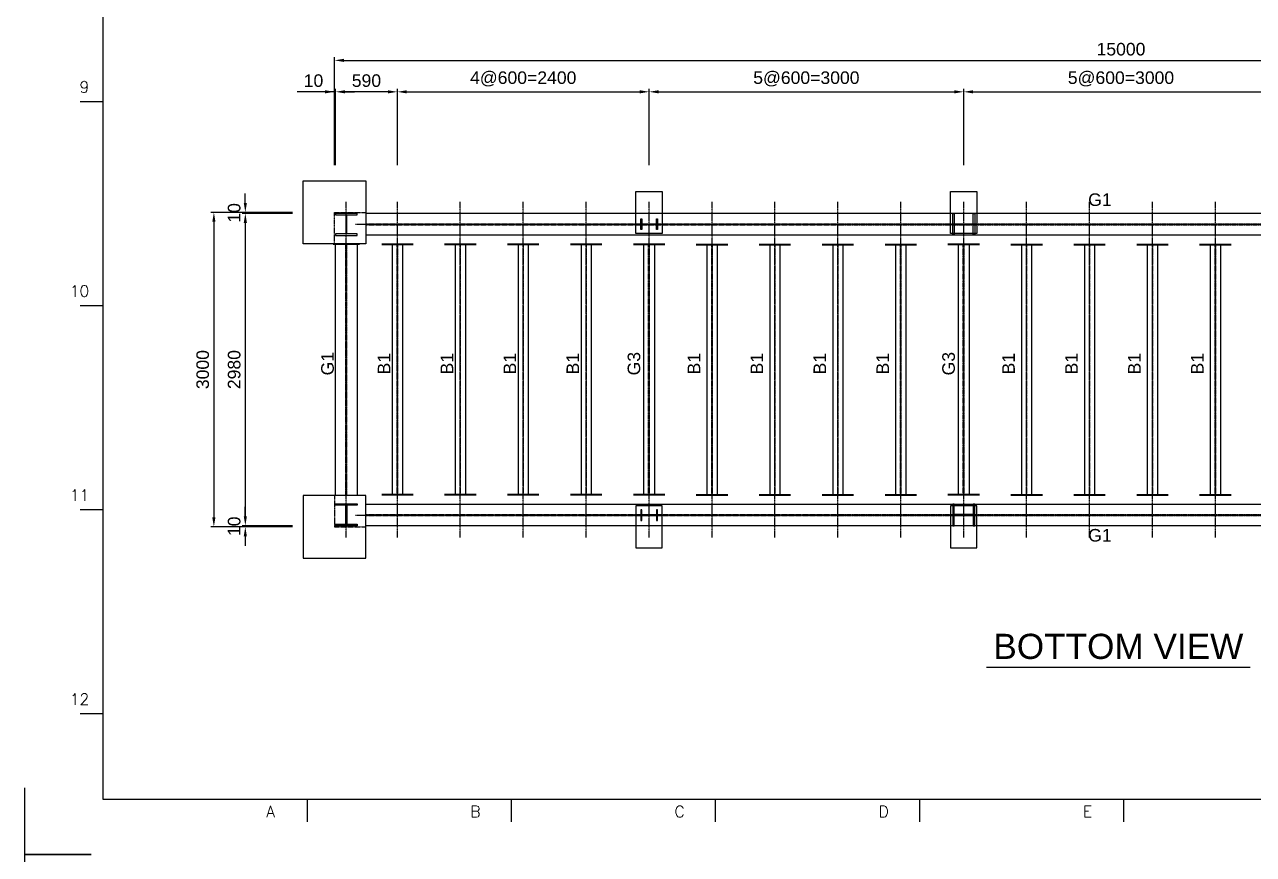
# Model space of a CAD drawing. Header units: millimetres. Extents: x 376548 to 485787, y -156716 to -17718.
# Drawn here: x 386840 to 398558, y -42948 to -35031 of the extents above; entities that cross this region are included whole.
import ezdxf
from ezdxf.enums import TextEntityAlignment as Align

# ---------------------------------------------------------------- set-up
doc = ezdxf.new("R2010")
doc.units = ezdxf.units.MM
doc.header["$LTSCALE"] = 2
doc.linetypes.add('CENTER', pattern=[2, 1.25, -0.25, 0.25, -0.25])
doc.linetypes.add('HIDDEN', pattern=[0.375, 0.25, -0.125])
doc.layers.get('Defpoints').update_dxf_attribs({"color": 250})
for name, color, linetype in [('C_CEN', 1, 'CENTER'), ('C_DIM', 7, 'Continuous'), ('C_GIRDER', 2, 'Continuous'), ('C_TEXT_01', 2, 'Continuous'), ('TAN-TIT', 30, 'Continuous'), ('TITLE', 7, 'Continuous')]:
    doc.layers.add(name, color=color, linetype=linetype)
doc.layers.add('C_STEEL', color=2, linetype='Continuous', lineweight=30)
doc.styles.add('Arial', font='arial.ttf')
doc.styles.add('COM', font='COMPLEX', dxfattribs={"height": 5})
doc.dimstyles.new('일반도면_0030', dxfattribs={"dimtxt": 120, "dimasz": 90, "dimexe": 30, "dimexo": 150, "dimgap": 45, "dimtad": 1, "dimdec": 0, "dimzin": 0, "dimdsep": 46, "dimtxsty": 'Arial', "dimcen": -150, "dimclrd": 7, "dimclre": 7, "dimclrt": 2, "dimadec": 8, "dimazin": 0, "dimtfac": 1, "dimtdec": 0, "dimtix": 1, "dimtmove": 2, "dimatfit": 3, "dimfxl": 1, "dimtolj": 1, "dimtzin": 0, "dimarcsym": 0})

# ---------------------------------------------------------------- blocks, each defined once
blk = doc.blocks.new('BORDER')
at = {"layer": 'TAN-TIT', "linetype": 'Continuous'}
for p, q in [((424.1, 16820), (0, 16820)), ((0, 16820), (0, 16395.9)), ((0, 424.1), (0, 0)), ((0, 0), (424.1, 0))]:
    blk.add_line(p, q, dxfattribs=at)
at = {"layer": 'TAN-TIT'}
for p, q in [((497.7, 16468), (497.7, 352)), ((497.7, 4787.2), (353.4, 4787.2)), ((497.7, 3489.4), (353.4, 3489.4)), ((497.7, 2191.5), (353.4, 2191.5)), ((497.7, 893.7), (353.4, 893.7)), ((497.7, 352), (23282.3, 352)), ((1795.5, 352), (1795.5, 207.8)), ((3093.4, 352), (3093.4, 207.8)), ((4391.2, 352), (4391.2, 207.8)), ((5689.1, 352), (5689.1, 207.8)), ((6987, 352), (6987, 207.8))]:
    blk.add_line(p, q, dxfattribs=at)
at = {"layer": 'TAN-TIT', "style": 'COM'}
for s, p in [('9', (411.1, 4844.9)), ('10', (411.1, 3547.1)), ('11', (411.1, 2249.2)), ('12', (411.1, 951.3))]:
    blk.add_text(s, height=72.1, dxfattribs=at).set_placement(p, align=Align.RIGHT)
for s, p in [('A', (1535.9, 236.6)), ('B', (2833.8, 236.6)), ('C', (4131.7, 236.6)), ('D', (5429.5, 236.6)), ('E', (6727.4, 236.6))]:
    blk.add_text(s, height=72.1, dxfattribs=at).set_placement(p)
blk = doc.blocks.new('*D362')
at = {"layer": 'C_DIM', "color": 7, "lineweight": -2, "transparency": 16777216}
for p, q in [((389795, -36373), (389795, -35343)), ((389885, -35373), (404705, -35373)), ((404795, -36373), (404795, -35343))]:
    blk.add_line(p, q, dxfattribs=at)
at = {"layer": 'C_DIM', "color": 7, "transparency": 16777216}
for points in [[(389885, -35358), (389885, -35388), (389795, -35373)], [(404705, -35358), (404705, -35388), (404795, -35373)]]:
    blk.add_solid(points, dxfattribs=at)
at = {"layer": 'Defpoints', "color": 0, "transparency": 16777216}
for p in [(404795, -35373), (389795, -36523), (404795, -36523)]:
    blk.add_point(p, dxfattribs=at)
at = {"layer": 'C_DIM', "color": 2, "transparency": 16777216, "insert": (397295, -35267), "char_height": 120, "attachment_point": 5, "style": 'Arial'}
blk.add_mtext('\\A1;15000', dxfattribs=at)
blk = doc.blocks.new('*D356')
at = {"layer": 'C_DIM', "color": 7, "lineweight": -2, "transparency": 16777216}
for p, q in [((389395, -36823), (388615, -36823)), ((388645, -36913), (388645, -39733)), ((389395, -39823), (388615, -39823))]:
    blk.add_line(p, q, dxfattribs=at)
at = {"layer": 'C_DIM', "color": 7, "transparency": 16777216}
for points in [[(388630, -36913), (388660, -36913), (388645, -36823)], [(388630, -39733), (388660, -39733), (388645, -39823)]]:
    blk.add_solid(points, dxfattribs=at)
at = {"layer": 'Defpoints', "color": 0, "transparency": 16777216}
for p in [(389545, -36823), (388645, -39823), (389545, -39823)]:
    blk.add_point(p, dxfattribs=at)
at = {"layer": 'C_DIM', "color": 2, "transparency": 16777216, "insert": (388539, -38323), "char_height": 120, "attachment_point": 5, "rotation": 90, "style": 'Arial'}
blk.add_mtext('\\A1;3000', dxfattribs=at)
blk = doc.blocks.new('*D357')
at = {"layer": 'C_DIM', "color": 7, "lineweight": -2, "transparency": 16777216}
for p, q in [((388945, -36733), (388945, -36643)), ((389395, -36823), (388915, -36823)), ((389395, -36833), (388915, -36833)), ((388945, -36823), (388945, -36833)), ((388945, -36923), (388945, -37013))]:
    blk.add_line(p, q, dxfattribs=at)
at = {"layer": 'C_DIM', "color": 7, "transparency": 16777216}
for points in [[(388930, -36733), (388960, -36733), (388945, -36823)], [(388930, -36923), (388960, -36923), (388945, -36833)]]:
    blk.add_solid(points, dxfattribs=at)
at = {"layer": 'Defpoints', "color": 0, "transparency": 16777216}
for p in [(388945, -36833), (389545, -36823), (389545, -36833)]:
    blk.add_point(p, dxfattribs=at)
at = {"layer": 'C_DIM', "color": 2, "transparency": 16777216, "insert": (388839, -36828), "char_height": 120, "attachment_point": 5, "rotation": 90, "style": 'Arial'}
blk.add_mtext('\\A1;10', dxfattribs=at)
blk = doc.blocks.new('*D358')
at = {"layer": 'C_DIM', "color": 7, "lineweight": -2, "transparency": 16777216}
for p, q in [((389395, -36833), (388915, -36833)), ((388945, -36923), (388945, -39723)), ((389395, -39813), (388915, -39813))]:
    blk.add_line(p, q, dxfattribs=at)
at = {"layer": 'C_DIM', "color": 7, "transparency": 16777216}
for points in [[(388930, -36923), (388960, -36923), (388945, -36833)], [(388930, -39723), (388960, -39723), (388945, -39813)]]:
    blk.add_solid(points, dxfattribs=at)
at = {"layer": 'Defpoints', "color": 0, "transparency": 16777216}
for p in [(389545, -36833), (388945, -39813), (389545, -39813)]:
    blk.add_point(p, dxfattribs=at)
at = {"layer": 'C_DIM', "color": 2, "transparency": 16777216, "insert": (388839, -38323), "char_height": 120, "attachment_point": 5, "rotation": 90, "style": 'Arial'}
blk.add_mtext('\\A1;2980', dxfattribs=at)
blk = doc.blocks.new('*D359')
at = {"layer": 'C_DIM', "color": 7, "lineweight": -2, "transparency": 16777216}
for p, q in [((388945, -39723), (388945, -39633)), ((389395, -39813), (388915, -39813)), ((389395, -39823), (388915, -39823)), ((388945, -39823), (388945, -39813)), ((388945, -39913), (388945, -40003))]:
    blk.add_line(p, q, dxfattribs=at)
at = {"layer": 'C_DIM', "color": 7, "transparency": 16777216}
for points in [[(388930, -39723), (388960, -39723), (388945, -39813)], [(388930, -39913), (388960, -39913), (388945, -39823)]]:
    blk.add_solid(points, dxfattribs=at)
at = {"layer": 'Defpoints', "color": 0, "transparency": 16777216}
for p in [(388945, -39813), (389545, -39813), (389545, -39823)]:
    blk.add_point(p, dxfattribs=at)
at = {"layer": 'C_DIM', "color": 2, "transparency": 16777216, "insert": (388839, -39818), "char_height": 120, "attachment_point": 5, "rotation": 90, "style": 'Arial'}
blk.add_mtext('\\A1;10', dxfattribs=at)
blk = doc.blocks.new('*D93')
at = {"layer": 'C_DIM', "color": 7, "lineweight": -2, "transparency": 16777216}
for p, q in [((390395, -36373), (390395, -35643)), ((390485, -35673), (392705, -35673)), ((392795, -36373), (392795, -35643))]:
    blk.add_line(p, q, dxfattribs=at)
at = {"layer": 'C_DIM', "color": 7, "transparency": 16777216}
for points in [[(390485, -35658), (390485, -35688), (390395, -35673)], [(392705, -35658), (392705, -35688), (392795, -35673)]]:
    blk.add_solid(points, dxfattribs=at)
at = {"layer": 'Defpoints', "color": 0, "transparency": 16777216}
for p in [(392795, -35673), (390395, -36523), (392795, -36523)]:
    blk.add_point(p, dxfattribs=at)
at = {"layer": 'C_DIM', "color": 2, "transparency": 16777216, "insert": (391595, -35550), "char_height": 120, "attachment_point": 5, "style": 'Arial'}
blk.add_mtext('\\A1;4@600=2400', dxfattribs=at)
blk = doc.blocks.new('*D94')
at = {"layer": 'C_DIM', "color": 7, "lineweight": -2, "transparency": 16777216}
for p, q in [((392795, -36373), (392795, -35643)), ((392885, -35673), (395705, -35673)), ((395795, -36373), (395795, -35643))]:
    blk.add_line(p, q, dxfattribs=at)
at = {"layer": 'C_DIM', "color": 7, "transparency": 16777216}
for points in [[(392885, -35658), (392885, -35688), (392795, -35673)], [(395705, -35658), (395705, -35688), (395795, -35673)]]:
    blk.add_solid(points, dxfattribs=at)
at = {"layer": 'Defpoints', "color": 0, "transparency": 16777216}
for p in [(395795, -35673), (392795, -36523), (395795, -36523)]:
    blk.add_point(p, dxfattribs=at)
at = {"layer": 'C_DIM', "color": 2, "transparency": 16777216, "insert": (394295, -35550), "char_height": 120, "attachment_point": 5, "style": 'Arial'}
blk.add_mtext('\\A1;5@600=3000', dxfattribs=at)
blk = doc.blocks.new('*D95')
at = {"layer": 'C_DIM', "color": 7, "lineweight": -2, "transparency": 16777216}
for p, q in [((395795, -36373), (395795, -35643)), ((395885, -35673), (398705, -35673)), ((398795, -36373), (398795, -35643))]:
    blk.add_line(p, q, dxfattribs=at)
at = {"layer": 'C_DIM', "color": 7, "transparency": 16777216}
for points in [[(395885, -35658), (395885, -35688), (395795, -35673)], [(398705, -35658), (398705, -35688), (398795, -35673)]]:
    blk.add_solid(points, dxfattribs=at)
at = {"layer": 'Defpoints', "color": 0, "transparency": 16777216}
for p in [(398795, -35673), (395795, -36523), (398795, -36523)]:
    blk.add_point(p, dxfattribs=at)
at = {"layer": 'C_DIM', "color": 2, "transparency": 16777216, "insert": (397295, -35550), "char_height": 120, "attachment_point": 5, "style": 'Arial'}
blk.add_mtext('\\A1;5@600=3000', dxfattribs=at)
blk = doc.blocks.new('*D96')
at = {"layer": 'C_DIM', "color": 7, "lineweight": -2, "transparency": 16777216}
for p, q in [((389805, -36373), (389805, -35643)), ((390305, -35673), (389895, -35673)), ((390395, -36373), (390395, -35643))]:
    blk.add_line(p, q, dxfattribs=at)
at = {"layer": 'C_DIM', "color": 7, "transparency": 16777216}
for points in [[(389895, -35658), (389895, -35688), (389805, -35673)], [(390305, -35658), (390305, -35688), (390395, -35673)]]:
    blk.add_solid(points, dxfattribs=at)
at = {"layer": 'Defpoints', "color": 0, "transparency": 16777216}
for p in [(389805, -35673), (389805, -36523), (390395, -36523)]:
    blk.add_point(p, dxfattribs=at)
at = {"layer": 'C_DIM', "color": 2, "transparency": 16777216, "insert": (390100, -35567), "char_height": 120, "attachment_point": 5, "style": 'Arial'}
blk.add_mtext('\\A1;590', dxfattribs=at)
blk = doc.blocks.new('*D97')
at = {"layer": 'C_DIM', "color": 7, "lineweight": -2, "transparency": 16777216}
for p, q in [((389705, -35673), (389615, -35673)), ((389795, -36373), (389795, -35643)), ((389805, -35673), (389795, -35673)), ((389805, -36373), (389805, -35643)), ((389895, -35673), (389985, -35673))]:
    blk.add_line(p, q, dxfattribs=at)
at = {"layer": 'C_DIM', "color": 7, "transparency": 16777216}
for points in [[(389705, -35658), (389705, -35688), (389795, -35673)], [(389895, -35658), (389895, -35688), (389805, -35673)]]:
    blk.add_solid(points, dxfattribs=at)
at = {"layer": 'Defpoints', "color": 0, "transparency": 16777216}
for p in [(389795, -35673), (389795, -36523), (389805, -36523)]:
    blk.add_point(p, dxfattribs=at)
at = {"layer": 'C_DIM', "color": 2, "transparency": 16777216, "insert": (389595, -35567), "char_height": 120, "attachment_point": 5, "style": 'Arial'}
blk.add_mtext('\\A1;10', dxfattribs=at)

msp = doc.modelspace()

# ---------------------------------------------------------------- linework, layer by layer
at = {"layer": 'C_CEN'}
for p, q in [((389907.6, -39923.3), (389907.6, -36723.3)), ((390395.1, -39923.3), (390395.1, -36723.3)), ((390995.1, -39923.3), (390995.1, -36723.3)), ((391595.1, -39923.3), (391595.1, -36723.3)), ((392195.1, -39923.3), (392195.1, -36723.3)), ((392795.1, -39923.3), (392795.1, -36723.3)), ((393395.1, -39923.3), (393395.1, -36723.3)), ((393995.1, -39923.3), (393995.1, -36723.3)), ((394595.1, -39923.3), (394595.1, -36723.3)), ((395195.1, -39923.3), (395195.1, -36723.3)), ((395795.1, -39923.3), (395795.1, -36723.3)), ((396395.1, -39923.3), (396395.1, -36723.3)), ((396995.1, -39923.3), (396995.1, -36723.3)), ((397595.1, -39923.3), (397595.1, -36723.3)), ((398195.1, -39923.3), (398195.1, -36723.3)), ((389995.1, -36935.8), (404885.1, -36935.8)), ((389995.1, -39710.8), (404595.1, -39710.8))]:
    msp.add_line(p, q, dxfattribs=at)
at = {"layer": 'C_DIM', "color": 7}
msp.add_line((389795.1, -35673.3), (389438.1, -35673.3), dxfattribs=at)
at = {"layer": 'C_GIRDER', "linetype": 'HIDDEN'}
for p, q in [((390095.1, -36932.1), (404495.1, -36932.1)), ((390095.1, -36940.6), (404495.1, -36940.6)), ((389902.9, -39523.3), (389902.9, -37123.3)), ((389912.3, -39523.3), (389912.3, -37123.3)), ((390394, -39518.3), (390394, -37128.3)), ((390398.3, -39518.3), (390398.3, -37128.3)), ((390994, -39518.3), (390994, -37128.3)), ((390998.3, -39518.3), (390998.3, -37128.3)), ((391594, -39518.3), (391594, -37128.3)), ((391598.3, -39518.3), (391598.3, -37128.3)), ((392194, -39518.3), (392194, -37128.3)), ((392198.3, -39518.3), (392198.3, -37128.3)), ((392790.6, -39518.3), (392790.6, -37128.3)), ((392799.7, -39518.3), (392799.7, -37128.3)), ((393394, -39518.3), (393394, -37128.3)), ((393398.3, -39518.3), (393398.3, -37128.3)), ((393994, -39518.3), (393994, -37128.3)), ((393998.3, -39518.3), (393998.3, -37128.3)), ((394594, -39518.3), (394594, -37128.3)), ((394598.3, -39518.3), (394598.3, -37128.3)), ((395194, -39518.3), (395194, -37128.3)), ((395198.3, -39518.3), (395198.3, -37128.3)), ((395790.6, -39518.3), (395790.6, -37128.3)), ((395799.7, -39518.3), (395799.7, -37128.3)), ((396394, -39518.3), (396394, -37128.3)), ((396398.3, -39518.3), (396398.3, -37128.3)), ((396994, -39518.3), (396994, -37128.3)), ((396998.3, -39518.3), (396998.3, -37128.3)), ((397594, -39518.3), (397594, -37128.3)), ((397598.3, -39518.3), (397598.3, -37128.3)), ((398194, -39518.3), (398194, -37128.3)), ((398198.3, -39518.3), (398198.3, -37128.3)), ((390095.1, -39706.1), (404495.1, -39706.1)), ((390095.1, -39714.6), (404495.1, -39714.6))]:
    msp.add_line(p, q, dxfattribs=at)
at = {"layer": 'C_GIRDER'}
for points in [[(389495.1, -36523.3), (390095.1, -36523.3), (390095.1, -37123.3), (389495.1, -37123.3)], [(392670.1, -36623.3), (392920.1, -36623.3), (392920.1, -37023.3), (392670.1, -37023.3)], [(395670.1, -36623.3), (395920.1, -36623.3), (395920.1, -37023.3), (395670.1, -37023.3)], [(390095.1, -37038.3), (404495.1, -37038.3), (404495.1, -36833.3), (390095.1, -36833.3)], [(390010.1, -39523.3), (389805.1, -39523.3), (389805.1, -37123.3), (390010.1, -37123.3)], [(390446.1, -39518.3), (390446.1, -37128.3), (390346.1, -37128.3), (390346.1, -39518.3)], [(391046.1, -39518.3), (391046.1, -37128.3), (390946.1, -37128.3), (390946.1, -39518.3)], [(391646.1, -39518.3), (391646.1, -37128.3), (391546.1, -37128.3), (391546.1, -39518.3)], [(392246.1, -39518.3), (392246.1, -37128.3), (392146.1, -37128.3), (392146.1, -39518.3)], [(392846.1, -39518.3), (392744.1, -39518.3), (392744.1, -37128.3), (392846.1, -37128.3)], [(393446.1, -39518.3), (393446.1, -37128.3), (393346.1, -37128.3), (393346.1, -39518.3)], [(394046.1, -39518.3), (394046.1, -37128.3), (393946.1, -37128.3), (393946.1, -39518.3)], [(394646.1, -39518.3), (394646.1, -37128.3), (394546.1, -37128.3), (394546.1, -39518.3)], [(395246.1, -39518.3), (395246.1, -37128.3), (395146.1, -37128.3), (395146.1, -39518.3)], [(395846.1, -39518.3), (395744.1, -39518.3), (395744.1, -37128.3), (395846.1, -37128.3)], [(396446.1, -39518.3), (396446.1, -37128.3), (396346.1, -37128.3), (396346.1, -39518.3)], [(397046.1, -39518.3), (397046.1, -37128.3), (396946.1, -37128.3), (396946.1, -39518.3)], [(397646.1, -39518.3), (397646.1, -37128.3), (397546.1, -37128.3), (397546.1, -39518.3)], [(398246.1, -39518.3), (398246.1, -37128.3), (398146.1, -37128.3), (398146.1, -39518.3)], [(389495.1, -40123.3), (390095.1, -40123.3), (390095.1, -39523.3), (389495.1, -39523.3)], [(390095.1, -39608.3), (404495.1, -39608.3), (404495.1, -39813.3), (390095.1, -39813.3)], [(392670.1, -40023.3), (392920.1, -40023.3), (392920.1, -39623.3), (392670.1, -39623.3)], [(395670.1, -40023.3), (395920.1, -40023.3), (395920.1, -39623.3), (395670.1, -39623.3)]]:
    msp.add_lwpolyline(points, close=True, dxfattribs=at)
at = {"layer": 'C_GIRDER', "color": 1, "linetype": 'HIDDEN'}
for points in [[(389795.1, -36823.3), (390095.1, -36823.3), (390095.1, -37123.3), (389795.1, -37123.3)], [(389795.1, -39823.3), (390095.1, -39823.3), (390095.1, -39523.3), (389795.1, -39523.3)]]:
    msp.add_lwpolyline(points, close=True, dxfattribs=at)
at = {"layer": 'C_GIRDER', "color": 1}
for points in [[(390010.1, -36833.3), (389805.1, -36833.3), (389805.1, -36847.5), (389903.1, -36847.5), (389903.1, -37029.1), (389805.1, -37029.1), (389805.1, -37043.3), (390010.1, -37043.3), (390010.1, -37029.1), (389912.2, -37029.1), (389912.2, -36847.5), (390010.1, -36847.5)], [(392715.1, -36884.3), (392725.4, -36884.3), (392725.4, -36932), (392864.8, -36932), (392864.8, -36884.3), (392875.1, -36884.3), (392875.1, -36986.3), (392864.8, -36986.3), (392864.8, -36938.6), (392725.4, -36938.6), (392725.4, -36986.3), (392715.1, -36986.3)], [(395690.1, -37038.3), (395690.1, -36833.3), (395704.3, -36833.3), (395704.3, -36931.2), (395885.9, -36931.2), (395885.9, -36833.3), (395900.1, -36833.3), (395900.1, -37038.3), (395885.9, -37038.3), (395885.9, -36940.4), (395704.3, -36940.4), (395704.3, -37038.3)], [(390010.1, -39813.3), (389805.1, -39813.3), (389805.1, -39799.1), (389903.1, -39799.1), (389903.1, -39617.5), (389805.1, -39617.5), (389805.1, -39603.3), (390010.1, -39603.3), (390010.1, -39617.5), (389912.2, -39617.5), (389912.2, -39799.1), (390010.1, -39799.1)], [(392715.1, -39762.3), (392725.4, -39762.3), (392725.4, -39714.6), (392864.8, -39714.6), (392864.8, -39762.3), (392875.1, -39762.3), (392875.1, -39660.3), (392864.8, -39660.3), (392864.8, -39708), (392725.4, -39708), (392725.4, -39660.3), (392715.1, -39660.3)], [(395690.1, -39608.3), (395690.1, -39813.3), (395704.3, -39813.3), (395704.3, -39715.4), (395885.9, -39715.4), (395885.9, -39813.3), (395900.1, -39813.3), (395900.1, -39608.3), (395885.9, -39608.3), (395885.9, -39706.2), (395704.3, -39706.2), (395704.3, -39608.3)]]:
    msp.add_lwpolyline(points, close=True, dxfattribs=at)
at = {"layer": 'C_STEEL', "color": 6, "lineweight": 40}
for p, q in [((389782.6, -37123.3), (390032.6, -37123.3)), ((390545.1, -37128.3), (390245.1, -37128.3)), ((391145.1, -37128.3), (390845.1, -37128.3)), ((391745.1, -37128.3), (391445.1, -37128.3)), ((392345.1, -37128.3), (392045.1, -37128.3)), ((392945.1, -37128.3), (392645.1, -37128.3)), ((393245.1, -37128.3), (393545.1, -37128.3)), ((393845.1, -37128.3), (394145.1, -37128.3)), ((394445.1, -37128.3), (394745.1, -37128.3)), ((395045.1, -37128.3), (395345.1, -37128.3)), ((395945.1, -37128.3), (395645.1, -37128.3)), ((396245.1, -37128.3), (396545.1, -37128.3)), ((396845.1, -37128.3), (397145.1, -37128.3)), ((397445.1, -37128.3), (397745.1, -37128.3)), ((398045.1, -37128.3), (398345.1, -37128.3)), ((390545.1, -39518.3), (390245.1, -39518.3)), ((391145.1, -39518.3), (390845.1, -39518.3)), ((391745.1, -39518.3), (391445.1, -39518.3)), ((392345.1, -39518.3), (392045.1, -39518.3)), ((392945.1, -39518.3), (392645.1, -39518.3)), ((393245.1, -39518.3), (393545.1, -39518.3)), ((393845.1, -39518.3), (394145.1, -39518.3)), ((394445.1, -39518.3), (394745.1, -39518.3)), ((395045.1, -39518.3), (395345.1, -39518.3)), ((395945.1, -39518.3), (395645.1, -39518.3)), ((396245.1, -39518.3), (396545.1, -39518.3)), ((396845.1, -39518.3), (397145.1, -39518.3)), ((397445.1, -39518.3), (397745.1, -39518.3)), ((398045.1, -39518.3), (398345.1, -39518.3))]:
    msp.add_line(p, q, dxfattribs=at)
at = {"layer": 'TITLE', "color": 1, "linetype": 'Continuous'}
msp.add_line((396012.4, -41163.2), (398526.9, -41163.2), dxfattribs=at)

# ---------------------------------------------------------------- block references
at = {"xscale": 1.5, "yscale": 1.5, "zscale": 1.5}
for p in [(386840, -42948.2), (386840, -68178.2)]:
    msp.add_blockref('BORDER', p, dxfattribs=at)

# ---------------------------------------------------------------- texts
at = {"layer": 'C_TEXT_01', "style": 'Arial'}
for p in [(396982.3, -36762.1), (396982.3, -39963.4)]:
    msp.add_text('G1', height=120, dxfattribs=at).set_placement(p)
for s, p in [('G1', (389728.5, -38266.6)), ('B1', (390267.5, -38266.6)), ('B1', (390867.5, -38266.6)), ('B1', (391467.5, -38266.6)), ('B1', (392067.5, -38266.6)), ('G3', (392650.7, -38266.6)), ('B1', (393222.9, -38266.6)), ('B1', (393822.9, -38266.6)), ('B1', (394422.9, -38266.6)), ('B1', (395022.9, -38266.6)), ('G3', (395650.7, -38266.6)), ('B1', (396222.9, -38266.6)), ('B1', (396822.9, -38266.6)), ('B1', (397422.9, -38266.6)), ('B1', (398022.9, -38266.6))]:
    msp.add_text(s, height=120, rotation=90, dxfattribs=at).set_placement(p, align=Align.MIDDLE_CENTER)
at = {"layer": 'TITLE', "color": 3, "ltscale": 10, "style": 'Arial'}
msp.add_text('BOTTOM VIEW', height=240, dxfattribs=at).set_placement((397269.7, -41083.2), align=Align.CENTER)

# ---------------------------------------------------------------- dimensions: what is measured, and where the dimension line sits
at = {"layer": 'C_DIM', "color": 7}
for base, p1, p2, picture, middle in [((404795.1, -35373.3), (389795.1, -36523.3), (404795.1, -36523.3), '*D362', (397295.1, -35267)), ((389805.1, -35673.3), (390395.1, -36523.3), (389805.1, -36523.3), '*D96', (390100.1, -35567))]:
    dim = msp.add_linear_dim(base=base, p1=p1, p2=p2, dimstyle='일반도면_0030', dxfattribs=at)
    dim.commit()
    dim.dimension.update_dxf_attribs({"geometry": picture, "text_midpoint": middle})
dim = msp.add_linear_dim(base=(389795.1, -35673.3), p1=(389805.1, -36523.3), p2=(389795.1, -36523.3), dimstyle='일반도면_0030', dxfattribs=at)
dim.commit()
dim.dimension.update_dxf_attribs({"geometry": '*D97', "text_midpoint": (389594.8, -35567), "dimtype": 160})
at = {"layer": 'C_DIM'}
for base, p1, p2, text, picture, middle in [((392795.1, -35673.3), (390395.1, -36523.3), (392795.1, -36523.3), '4@600=<>', '*D93', (391595.1, -35549.6)), ((395795.1, -35673.3), (392795.1, -36523.3), (395795.1, -36523.3), '5@600=<>', '*D94', (394295.1, -35549.6))]:
    dim = msp.add_linear_dim(base=base, p1=p1, p2=p2, text=text, dimstyle='일반도면_0030', dxfattribs=at)
    dim.commit()
    dim.dimension.update_dxf_attribs({"geometry": picture, "text_midpoint": middle})
at = {"layer": 'C_DIM', "color": 1}
dim = msp.add_linear_dim(base=(398795.1, -35673.3), p1=(395795.1, -36523.3), p2=(398795.1, -36523.3), text='5@600=<>', dimstyle='일반도면_0030', dxfattribs=at)
dim.commit()
dim.dimension.update_dxf_attribs({"geometry": '*D95', "text_midpoint": (397295.1, -35549.6)})
at = {"layer": 'C_DIM'}
for p1, p2, distance, picture, middle in [((389545.1, -36823.3), (389545.1, -36833.3), -600, '*D357', (388838.9, -36828.3)), ((389545.1, -39823.3), (389545.1, -39813.3), 600, '*D359', (388838.9, -39818.3))]:
    dim = msp.add_aligned_dim(p1=p1, p2=p2, distance=distance, dimstyle='일반도면_0030', override={"dimgap": 45}, dxfattribs=at)
    dim.commit()
    dim.dimension.update_dxf_attribs({"geometry": picture, "text_midpoint": middle})
for p1, p2, distance, picture, middle in [((389545.1, -36823.3), (389545.1, -39823.3), -900, '*D356', (388538.8, -38323.3)), ((389545.1, -36833.3), (389545.1, -39813.3), -600, '*D358', (388838.9, -38323.3))]:
    dim = msp.add_aligned_dim(p1=p1, p2=p2, distance=distance, dimstyle='일반도면_0030', dxfattribs=at)
    dim.commit()
    dim.dimension.update_dxf_attribs({"geometry": picture, "text_midpoint": middle})

doc.saveas('drawing.dxf')
